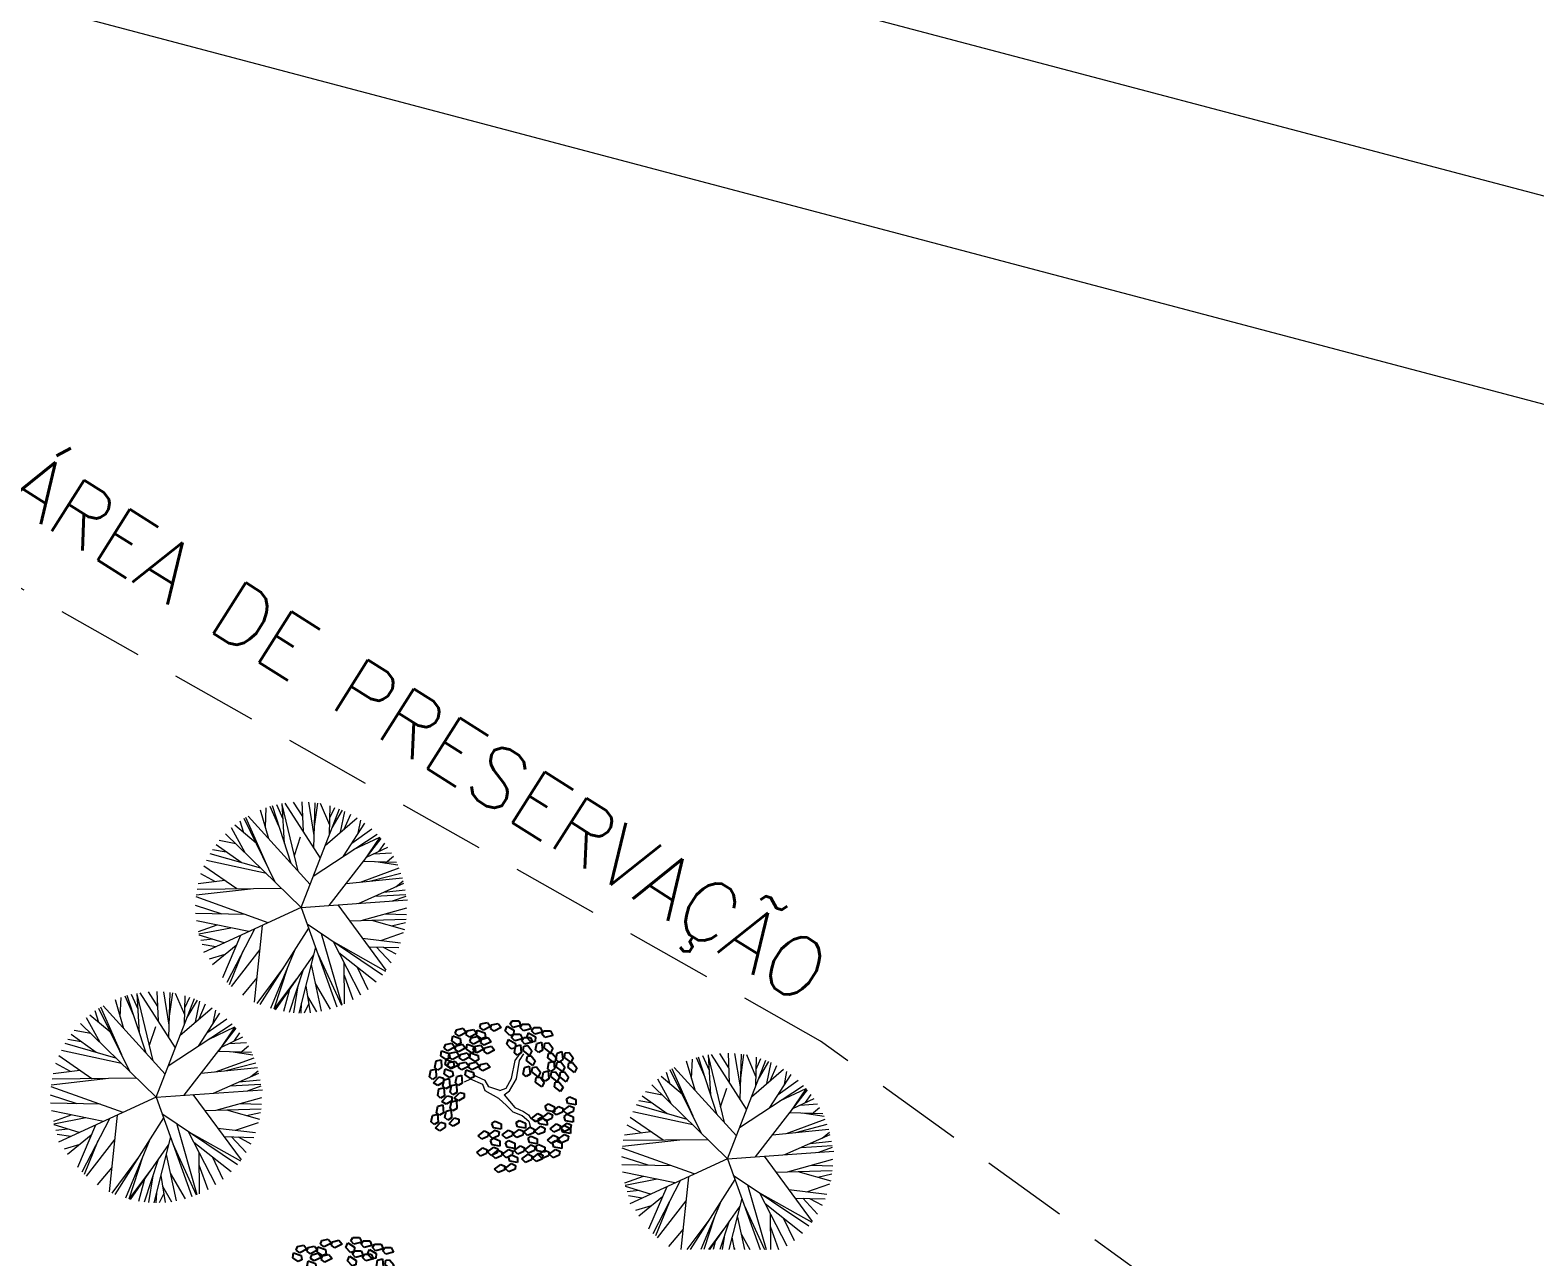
# Model space of a CAD drawing. Header units: millimetres. Extents: x 997 to 4249, y 599 to 1440.
# Drawn here: x 1728.8 to 1783.6, y 773.8 to 818.5 of the extents above; entities that cross this region are included whole.
import ezdxf

# ---------------------------------------------------------------- set-up
doc = ezdxf.new("R2010")
doc.units = ezdxf.units.MM
doc.linetypes.add('Continuo', pattern=[0])
doc.linetypes.add('DASHED', pattern=[19.05, 12.7, -6.35])
doc.layers.add('cercas existentes', color=18, linetype='Continuous')
doc.layers.add('taludes', color=9, linetype='Continuous')
doc.styles.add('1mm', font='romans.shx', dxfattribs={"height": 2})

# ---------------------------------------------------------------- blocks, each defined once
blk = doc.blocks.new('L', base_point=(1.368, 0.591))
at = {"linetype": 'Continuo'}
for p, q in [((1.275, 0.567), (1.306, 0.592)), ((1.281, 0.65), (1.312, 0.675)), ((1.294, 0.6), (1.281, 0.65)), ((1.322, 0.591), (1.294, 0.6)), ((1.306, 0.592), (1.336, 0.538)), ((1.312, 0.675), (1.342, 0.621)), ((1.342, 0.621), (1.322, 0.591)), ((1.288, 0.517), (1.275, 0.567)), ((1.317, 0.508), (1.288, 0.517)), ((1.336, 0.538), (1.317, 0.508)), ((1.337, 0.489), (1.356, 0.548)), ((1.376, 0.484), (1.337, 0.489)), ((1.356, 0.548), (1.391, 0.554)), ((1.404, 0.527), (1.376, 0.484)), ((1.391, 0.554), (1.404, 0.527))]:
    blk.add_line(p, q, dxfattribs=at)
blk = doc.blocks.new('gtfoods1')
at = {"layer": 'taludes', "lineweight": 5}
for p, q in [((-193.847, 165.66, -12.529), (-72.152, 133.489, 40.182)), ((-195.658, 158.554, -12.529), (-74.272, 126.465, 40.036))]:
    blk.add_line(p, q, dxfattribs=at)
at = {"layer": 'taludes', "lineweight": 5, "extrusion": (-0.01642, -0.01246, 0.999788)}
for p, q in [((-186.475, 128.864, 12.104), (-186.708, 129.395, 12.107)), ((-186.421, 127.982, 12.094), (-186.51, 129.436, 12.111)), ((-185.927, 126.971, 12.09), (-186.508, 129.401, 12.11)), ((-185.117, 127.451, 12.109), (-186.399, 129.455, 12.113)), ((-185.76, 128.959, 12.117), (-186.089, 129.489, 12.118)), ((-185.736, 128.418, 12.111), (-185.783, 129.499, 12.124)), ((-185.342, 128.272, 12.116), (-185.541, 129.489, 12.127)), ((-185.355, 127.824, 12.11), (-185.305, 129.464, 12.131)), ((-185.331, 128.601, 12.12), (-185.214, 129.451, 12.132)), ((-184.776, 128.652, 12.13), (-185.115, 129.434, 12.134)), ((-186.759, 126.569, 12.071), (-187.898, 128.889, 12.081)), ((-187.069, 127.201, 12.074), (-187.835, 128.929, 12.083)), ((-185.491, 126.491, 12.091), (-187.751, 128.979, 12.085)), ((-186.995, 128.147, 12.087), (-187.303, 129.201, 12.095)), ((-187.121, 128.579, 12.09), (-187.092, 129.282, 12.099)), ((-186.625, 128.612, 12.099), (-186.949, 129.329, 12.102)), ((-186.184, 127.254, 12.089), (-186.866, 129.354, 12.104)), ((-185.819, 125.651, 12.075), (-184.418, 129.242, 12.143)), ((-184.938, 127.91, 12.118), (-183.778, 128.912, 12.149)), ((-184.783, 128.307, 12.125), (-184.762, 129.35, 12.138)), ((-184.771, 128.911, 12.133), (-184.594, 129.298, 12.141)), ((-184.686, 128.555, 12.13), (-184.31, 129.19, 12.144)), ((-184.384, 128.388, 12.133), (-184.223, 129.152, 12.145)), ((-184.246, 128.508, 12.136), (-184.012, 129.048, 12.147)), ((-185.819, 125.651, 12.075), (-188.572, 128.339, 12.063)), ((-187.858, 127.641, 12.066), (-188.353, 128.546, 12.069)), ((-187.459, 127.993, 12.077), (-188.234, 128.646, 12.073)), ((-187.908, 128.372, 12.075), (-188.037, 128.795, 12.078)), ((-185.373, 126.794, 12.097), (-183.05, 128.322, 12.154)), ((-184.275, 127.517, 12.124), (-183.497, 128.718, 12.151)), ((-183.966, 127.994, 12.135), (-183.245, 128.51, 12.153)), ((-183.733, 128.353, 12.143), (-183.646, 128.826, 12.15)), ((-188.548, 127.671, 12.055), (-189.04, 127.756, 12.048)), ((-188.007, 127.287, 12.059), (-188.917, 127.933, 12.053)), ((-188.197, 127.972, 12.065), (-188.797, 128.087, 12.056)), ((-186.064, 127.546, 12.095), (-185.834, 128.225, 12.107)), ((-184.79, 125.724, 12.093), (-182.904, 128.162, 12.154)), ((-183.907, 127.759, 12.133), (-182.95, 128.214, 12.154)), ((-182.95, 128.214, 12.154), (-183.545, 127.333, 12.133)), ((-183.433, 127.478, 12.137), (-182.66, 127.847, 12.154)), ((-182.972, 127.698, 12.147), (-182.77, 127.998, 12.154)), ((-187.08, 126.883, 12.07), (-189.268, 127.356, 12.04)), ((-187.28, 127.077, 12.069), (-189.13, 127.61, 12.045)), ((-183.545, 127.333, 12.133), (-182.342, 127.299, 12.153)), ((-183.163, 127.607, 12.143), (-182.529, 127.646, 12.154)), ((-183.09, 127.32, 12.141), (-182.297, 127.2, 12.152)), ((-182.753, 127.269, 12.146), (-182.457, 127.522, 12.154)), ((-188.932, 126.588, 12.036), (-189.465, 126.879, 12.03)), ((-188.163, 126.326, 12.045), (-189.36, 127.155, 12.036)), ((-184.172, 126.523, 12.113), (-182.126, 126.729, 12.149)), ((-183.66, 126.574, 12.122), (-182.251, 127.089, 12.152)), ((-183.325, 126.608, 12.128), (-182.182, 126.906, 12.15)), ((-187.556, 126.332, 12.055), (-189.64, 126.097, 12.018)), ((-186.527, 126.342, 12.072), (-189.609, 126.311, 12.021)), ((-188.601, 126.629, 12.041), (-189.569, 126.509, 12.024)), ((-183.727, 125.8, 12.111), (-182.074, 126.533, 12.147)), ((-183.129, 126.065, 12.124), (-182.001, 126.127, 12.144)), ((-182.808, 126.208, 12.131), (-182.025, 126.288, 12.145)), ((-182.368, 126.403, 12.141), (-182.095, 126.619, 12.148)), ((-188.698, 125.412, 12.025), (-189.665, 125.721, 12.013)), ((-187.022, 125.096, 12.048), (-189.647, 126.036, 12.017)), ((-185.819, 125.651, 12.075), (-189.372, 124.011, 11.996)), ((-185.819, 125.651, 12.075), (-181.944, 125.926, 12.142)), ((-185.819, 125.651, 12.075), (-184.513, 122.032, 12.051)), ((-184.476, 125.747, 12.098), (-182.725, 123.364, 12.097)), ((-183.628, 125.179, 12.105), (-181.972, 125.636, 12.138)), ((-182.489, 125.888, 12.133), (-181.994, 126.067, 12.143)), ((-187.851, 125.393, 12.038), (-189.66, 125.434, 12.009)), ((-187.728, 124.77, 12.033), (-189.634, 125.16, 12.006)), ((-188.886, 125.007, 12.017), (-189.562, 124.763, 12.002)), ((-187.236, 124.997, 12.044), (-187.526, 122.204, 12.004)), ((-185.603, 125.055, 12.071), (-182.852, 123.202, 12.093)), ((-184.049, 125.166, 12.098), (-181.995, 125.229, 12.133)), ((-183.256, 125.19, 12.111), (-182.055, 124.851, 12.127)), ((-182.754, 125.42, 12.122), (-181.98, 125.392, 12.135)), ((-182.523, 124.983, 12.121), (-182.012, 125.097, 12.131)), ((-188.374, 124.902, 12.024), (-189.539, 124.674, 12.002)), ((-188.616, 124.361, 12.013), (-189.532, 124.645, 12.001)), ((-189.035, 124.491, 12.008), (-189.47, 124.442, 12)), ((-188.024, 124.634, 12.026), (-188.687, 123.088, 11.996)), ((-187.521, 124.866, 12.037), (-188.528, 122.92, 11.996)), ((-185.547, 124.897, 12.07), (-187.327, 122.113, 12.006)), ((-185.081, 124.703, 12.075), (-184.332, 122.103, 12.055)), ((-183.579, 124.527, 12.098), (-182.192, 124.366, 12.119)), ((-182.919, 124.45, 12.108), (-182.082, 124.735, 12.125)), ((-188.921, 124.22, 12.006), (-189.42, 124.298, 11.999)), ((-188.594, 123.933, 12.008), (-189.171, 123.764, 11.996)), ((-188.18, 124.269, 12.019), (-189.049, 123.563, 11.996)), ((-187.938, 124.059, 12.02), (-188.442, 122.838, 11.997)), ((-187.327, 124.12, 12.031), (-188.37, 122.773, 11.997)), ((-186.049, 124.112, 12.052), (-186.938, 121.971, 12.011)), ((-185.366, 123.926, 12.061), (-186.768, 121.923, 12.013)), ((-185.296, 124.203, 12.066), (-185.9, 121.805, 12.026)), ((-185.208, 123.958, 12.064), (-184.352, 122.094, 12.055)), ((-184.645, 124.409, 12.079), (-182.747, 123.334, 12.097)), ((-184.645, 124.409, 12.079), (-183.65, 122.473, 12.071)), ((-184.442, 124.015, 12.077), (-183.085, 122.944, 12.086)), ((-183.351, 124.216, 12.098), (-182.261, 124.187, 12.115)), ((-183.074, 124.209, 12.102), (-182.54, 123.637, 12.104)), ((-182.829, 124.202, 12.106), (-182.364, 123.958, 12.111)), ((-186.461, 123.467, 12.037), (-187.43, 122.158, 12.005)), ((-186.302, 123.501, 12.04), (-186.81, 121.943, 12.013)), ((-185.748, 123.38, 12.048), (-186.256, 121.829, 12.02)), ((-185.456, 123.567, 12.055), (-185.088, 121.874, 12.04)), ((-184.256, 123.653, 12.076), (-184.253, 122.137, 12.057)), ((-183.782, 123.494, 12.082), (-183.388, 122.668, 12.078)), ((-187.434, 123.091, 12.017), (-187.959, 122.455, 12)), ((-185.983, 123.045, 12.04), (-186.81, 121.943, 12.013)), ((-185.308, 122.885, 12.049), (-184.763, 121.951, 12.046)), ((-184.255, 123.189, 12.07), (-183.936, 122.296, 12.064)), ((-192.278, 121.233, 12.087), (-192.585, 122.287, 12.095)), ((-192.404, 121.665, 12.09), (-192.374, 122.368, 12.099)), ((-191.908, 121.698, 12.099), (-192.232, 122.415, 12.102)), ((-191.467, 120.341, 12.089), (-192.149, 122.44, 12.104)), ((-191.758, 121.95, 12.104), (-191.991, 122.481, 12.107)), ((-191.703, 121.069, 12.094), (-191.793, 122.522, 12.111)), ((-191.21, 120.058, 12.09), (-191.791, 122.487, 12.11)), ((-190.399, 120.537, 12.109), (-191.682, 122.541, 12.113)), ((-191.042, 122.045, 12.117), (-191.372, 122.575, 12.118)), ((-191.101, 118.738, 12.075), (-189.701, 122.329, 12.143)), ((-191.019, 121.504, 12.111), (-191.066, 122.585, 12.124)), ((-190.624, 121.358, 12.116), (-190.824, 122.575, 12.127)), ((-190.638, 120.91, 12.11), (-190.588, 122.55, 12.131)), ((-190.614, 121.687, 12.12), (-190.497, 122.537, 12.132)), ((-190.059, 121.739, 12.13), (-190.398, 122.52, 12.134)), ((-190.066, 121.393, 12.125), (-190.045, 122.437, 12.138)), ((-190.054, 121.997, 12.133), (-189.877, 122.385, 12.141)), ((-189.969, 121.641, 12.13), (-189.593, 122.276, 12.144)), ((-186.246, 122.668, 12.031), (-186.459, 121.858, 12.017)), ((-185.94, 122.794, 12.037), (-186.094, 121.814, 12.023)), ((-185.651, 122.796, 12.042), (-185.486, 121.818, 12.033)), ((-185.585, 122.407, 12.038), (-185.254, 121.846, 12.037)), ((-192.741, 121.08, 12.077), (-193.517, 121.732, 12.073)), ((-193.191, 121.458, 12.075), (-193.32, 121.881, 12.078)), ((-192.042, 119.656, 12.071), (-193.181, 121.975, 12.081)), ((-192.352, 120.287, 12.074), (-193.117, 122.015, 12.083)), ((-190.774, 119.578, 12.091), (-193.034, 122.065, 12.085)), ((-190.22, 120.996, 12.118), (-189.061, 121.999, 12.149)), ((-189.667, 121.475, 12.133), (-189.506, 122.238, 12.145)), ((-189.558, 120.603, 12.124), (-188.779, 121.805, 12.151)), ((-189.528, 121.594, 12.136), (-189.295, 122.134, 12.147)), ((-189.016, 121.439, 12.143), (-188.929, 121.912, 12.15)), ((-185.81, 122.165, 12.032), (-185.823, 121.804, 12.027)), ((-185.542, 122.148, 12.036), (-185.703, 121.806, 12.029)), ((-193.48, 121.059, 12.065), (-194.08, 121.173, 12.056)), ((-191.101, 118.738, 12.075), (-193.855, 121.425, 12.063)), ((-193.14, 120.728, 12.066), (-193.636, 121.632, 12.069)), ((-191.347, 120.633, 12.095), (-191.116, 121.311, 12.107)), ((-190.656, 119.88, 12.097), (-188.333, 121.409, 12.154)), ((-190.073, 118.811, 12.093), (-188.187, 121.248, 12.154)), ((-189.249, 121.08, 12.135), (-188.528, 121.597, 12.153)), ((-189.19, 120.845, 12.133), (-188.233, 121.3, 12.154)), ((-188.233, 121.3, 12.154), (-188.828, 120.419, 12.133)), ((-192.563, 120.164, 12.069), (-194.413, 120.697, 12.045)), ((-193.831, 120.757, 12.055), (-194.322, 120.842, 12.048)), ((-193.289, 120.373, 12.059), (-194.199, 121.019, 12.053)), ((-188.716, 120.564, 12.137), (-187.943, 120.934, 12.154)), ((-188.446, 120.693, 12.143), (-187.812, 120.732, 12.154)), ((-188.255, 120.784, 12.147), (-188.053, 121.084, 12.154)), ((-193.446, 119.412, 12.045), (-194.643, 120.241, 12.036)), ((-192.363, 119.969, 12.07), (-194.551, 120.442, 12.04)), ((-188.942, 119.661, 12.122), (-187.533, 120.175, 12.152)), ((-188.828, 120.419, 12.133), (-187.625, 120.385, 12.153)), ((-188.373, 120.406, 12.141), (-187.58, 120.286, 12.152)), ((-188.036, 120.355, 12.146), (-187.74, 120.608, 12.154)), ((-171.591, 119.424, 12.09), (-171.562, 120.128, 12.099)), ((-171.095, 119.458, 12.099), (-171.419, 120.175, 12.102)), ((-170.654, 118.1, 12.089), (-171.336, 120.199, 12.104)), ((-170.945, 119.709, 12.104), (-171.178, 120.24, 12.107)), ((-170.891, 118.828, 12.094), (-170.98, 120.282, 12.111)), ((-170.397, 117.817, 12.09), (-170.978, 120.247, 12.11)), ((-169.587, 118.297, 12.109), (-170.869, 120.3, 12.113)), ((-170.23, 119.804, 12.117), (-170.559, 120.335, 12.118)), ((-170.289, 116.497, 12.075), (-168.888, 120.088, 12.143)), ((-170.206, 119.264, 12.111), (-170.253, 120.344, 12.124)), ((-169.812, 119.118, 12.116), (-170.011, 120.334, 12.127)), ((-169.825, 118.67, 12.11), (-169.775, 120.31, 12.131)), ((-169.801, 119.447, 12.12), (-169.684, 120.296, 12.132)), ((-169.246, 119.498, 12.13), (-169.585, 120.279, 12.134)), ((-169.253, 119.153, 12.125), (-169.232, 120.196, 12.138)), ((-169.241, 119.756, 12.133), (-169.064, 120.144, 12.141)), ((-193.884, 119.715, 12.041), (-194.852, 119.595, 12.024)), ((-194.215, 119.674, 12.036), (-194.748, 119.965, 12.03)), ((-189.455, 119.609, 12.113), (-187.408, 119.815, 12.149)), ((-189.009, 118.886, 12.111), (-187.357, 119.619, 12.147)), ((-188.607, 119.694, 12.128), (-187.465, 119.992, 12.15)), ((-187.651, 119.489, 12.141), (-187.378, 119.705, 12.148)), ((-172.378, 119.218, 12.075), (-172.507, 119.641, 12.078)), ((-171.229, 117.415, 12.071), (-172.368, 119.734, 12.081)), ((-171.539, 118.047, 12.074), (-172.305, 119.774, 12.083)), ((-169.961, 117.337, 12.091), (-172.221, 119.824, 12.085)), ((-171.465, 118.993, 12.087), (-171.772, 120.047, 12.095)), ((-169.408, 118.756, 12.118), (-168.248, 119.758, 12.149)), ((-169.156, 119.4, 12.13), (-168.78, 120.036, 12.144)), ((-168.854, 119.234, 12.133), (-168.693, 119.997, 12.145)), ((-168.745, 118.362, 12.124), (-167.966, 119.564, 12.151)), ((-168.715, 119.354, 12.136), (-168.482, 119.893, 12.147)), ((-168.203, 119.198, 12.143), (-168.116, 119.672, 12.15)), ((-192.305, 118.182, 12.048), (-194.929, 119.122, 12.017)), ((-192.839, 119.418, 12.055), (-194.923, 119.183, 12.018)), ((-191.809, 119.429, 12.072), (-194.892, 119.397, 12.021)), ((-191.101, 118.738, 12.075), (-187.227, 119.013, 12.142)), ((-188.412, 119.151, 12.124), (-187.284, 119.214, 12.144)), ((-188.09, 119.294, 12.131), (-187.308, 119.374, 12.145)), ((-187.772, 118.974, 12.133), (-187.277, 119.153, 12.143)), ((-170.289, 116.497, 12.075), (-173.042, 119.184, 12.063)), ((-172.328, 118.487, 12.066), (-172.823, 119.392, 12.069)), ((-171.929, 118.839, 12.077), (-172.704, 119.492, 12.073)), ((-170.534, 118.392, 12.095), (-170.304, 119.07, 12.107)), ((-169.843, 117.64, 12.097), (-167.52, 119.168, 12.154)), ((-169.26, 116.57, 12.093), (-167.374, 119.007, 12.154)), ((-168.436, 118.84, 12.135), (-167.715, 119.356, 12.153)), ((-168.377, 118.605, 12.133), (-167.42, 119.06, 12.154)), ((-167.42, 119.06, 12.154), (-168.015, 118.179, 12.133)), ((-193.981, 118.498, 12.025), (-194.948, 118.808, 12.013)), ((-193.134, 118.479, 12.038), (-194.942, 118.52, 12.009)), ((-191.101, 118.738, 12.075), (-194.655, 117.098, 11.996)), ((-191.101, 118.738, 12.075), (-189.796, 115.118, 12.051)), ((-189.759, 118.833, 12.098), (-188.007, 116.451, 12.097)), ((-188.91, 118.265, 12.105), (-187.254, 118.722, 12.138)), ((-188.037, 118.506, 12.122), (-187.263, 118.479, 12.135)), ((-171.75, 117.923, 12.069), (-173.6, 118.456, 12.045)), ((-173.018, 118.517, 12.055), (-173.509, 118.602, 12.048)), ((-172.476, 118.133, 12.059), (-173.387, 118.779, 12.053)), ((-172.667, 118.818, 12.065), (-173.267, 118.933, 12.056)), ((-167.903, 118.323, 12.137), (-167.13, 118.693, 12.154)), ((-167.633, 118.452, 12.143), (-166.999, 118.492, 12.154)), ((-167.442, 118.544, 12.147), (-167.24, 118.843, 12.154)), ((-193.011, 117.856, 12.033), (-194.917, 118.246, 12.006)), ((-194.169, 118.093, 12.017), (-194.844, 117.849, 12.002)), ((-193.657, 117.988, 12.024), (-194.822, 117.76, 12.002)), ((-192.804, 117.952, 12.037), (-193.81, 116.006, 11.996)), ((-192.519, 118.084, 12.044), (-192.809, 115.29, 12.004)), ((-190.829, 117.984, 12.07), (-192.61, 115.199, 12.006)), ((-190.886, 118.141, 12.071), (-188.134, 116.288, 12.093)), ((-189.332, 118.252, 12.098), (-187.278, 118.315, 12.133)), ((-188.538, 118.276, 12.111), (-187.338, 117.937, 12.127)), ((-187.805, 118.069, 12.121), (-187.294, 118.183, 12.131)), ((-172.633, 117.171, 12.045), (-173.83, 118, 12.036)), ((-171.55, 117.728, 12.07), (-173.738, 118.201, 12.04)), ((-168.13, 117.42, 12.122), (-166.721, 117.935, 12.152)), ((-168.015, 118.179, 12.133), (-166.812, 118.144, 12.153)), ((-167.56, 118.166, 12.141), (-166.767, 118.046, 12.152)), ((-167.223, 118.115, 12.146), (-166.927, 118.368, 12.154)), ((-193.899, 117.447, 12.013), (-194.814, 117.731, 12.001)), ((-194.318, 117.577, 12.008), (-194.753, 117.528, 12)), ((-194.203, 117.306, 12.006), (-194.702, 117.384, 11.999)), ((-193.463, 117.355, 12.019), (-194.332, 116.649, 11.996)), ((-193.307, 117.72, 12.026), (-193.969, 116.174, 11.996)), ((-190.363, 117.789, 12.075), (-189.615, 115.189, 12.055)), ((-189.928, 117.495, 12.079), (-188.03, 116.42, 12.097)), ((-189.928, 117.495, 12.079), (-188.933, 115.559, 12.071)), ((-188.862, 117.613, 12.098), (-187.475, 117.452, 12.119)), ((-188.202, 117.536, 12.108), (-187.365, 117.821, 12.125)), ((-173.071, 117.475, 12.041), (-174.039, 117.355, 12.024)), ((-173.402, 117.434, 12.036), (-173.935, 117.725, 12.03)), ((-168.642, 117.369, 12.113), (-166.596, 117.574, 12.149)), ((-168.196, 116.646, 12.111), (-166.544, 117.379, 12.147)), ((-167.795, 117.454, 12.128), (-166.652, 117.751, 12.15)), ((-166.838, 117.249, 12.141), (-166.565, 117.465, 12.148)), ((-193.876, 117.019, 12.008), (-194.454, 116.851, 11.996)), ((-193.221, 117.146, 12.02), (-193.725, 115.924, 11.997)), ((-192.61, 117.206, 12.031), (-193.653, 115.859, 11.997)), ((-191.332, 117.198, 12.052), (-192.22, 115.057, 12.011)), ((-190.649, 117.012, 12.061), (-192.051, 115.009, 12.013)), ((-190.579, 117.289, 12.066), (-191.183, 114.891, 12.026)), ((-190.491, 117.044, 12.064), (-189.635, 115.18, 12.055)), ((-189.725, 117.101, 12.077), (-188.368, 116.03, 12.086)), ((-188.634, 117.303, 12.098), (-187.543, 117.274, 12.115)), ((-188.357, 117.295, 12.102), (-187.823, 116.723, 12.104)), ((-188.112, 117.289, 12.106), (-187.647, 117.044, 12.111)), ((-171.492, 115.942, 12.048), (-174.116, 116.882, 12.017)), ((-172.026, 117.178, 12.055), (-174.11, 116.943, 12.018)), ((-170.997, 117.188, 12.072), (-174.079, 117.156, 12.021)), ((-167.599, 116.911, 12.124), (-166.471, 116.973, 12.144)), ((-167.277, 117.053, 12.131), (-166.495, 117.134, 12.145)), ((-166.959, 116.733, 12.133), (-166.464, 116.913, 12.143)), ((-191.744, 116.553, 12.037), (-192.713, 115.244, 12.005)), ((-191.585, 116.587, 12.04), (-192.093, 115.029, 12.013)), ((-191.031, 116.466, 12.048), (-191.539, 114.915, 12.02)), ((-190.739, 116.654, 12.055), (-190.37, 114.96, 12.04)), ((-189.539, 116.739, 12.076), (-189.536, 115.223, 12.057)), ((-189.538, 116.276, 12.07), (-189.218, 115.382, 12.064)), ((-189.064, 116.58, 12.082), (-188.671, 115.755, 12.078)), ((-173.168, 116.258, 12.025), (-174.135, 116.567, 12.013)), ((-172.321, 116.239, 12.038), (-174.129, 116.279, 12.009)), ((-170.289, 116.497, 12.075), (-173.842, 114.857, 11.996)), ((-170.289, 116.497, 12.075), (-166.414, 116.772, 12.142)), ((-170.289, 116.497, 12.075), (-169.097, 113.193, 12.053)), ((-168.946, 116.592, 12.098), (-167.195, 114.21, 12.097)), ((-168.097, 116.024, 12.105), (-166.442, 116.481, 12.138)), ((-167.224, 116.265, 12.122), (-166.45, 116.238, 12.135)), ((-192.717, 116.177, 12.017), (-193.242, 115.541, 12)), ((-191.265, 116.132, 12.04), (-192.093, 115.029, 12.013)), ((-191.529, 115.755, 12.031), (-191.742, 114.944, 12.017)), ((-191.223, 115.88, 12.037), (-191.377, 114.9, 12.023)), ((-190.934, 115.882, 12.042), (-190.769, 114.905, 12.033)), ((-190.591, 115.972, 12.049), (-190.046, 115.038, 12.046)), ((-172.198, 115.616, 12.033), (-174.104, 116.005, 12.006)), ((-173.356, 115.853, 12.017), (-174.032, 115.609, 12.002)), ((-172.844, 115.748, 12.024), (-174.009, 115.52, 12.002)), ((-171.991, 115.711, 12.037), (-172.998, 113.766, 11.996)), ((-171.706, 115.843, 12.044), (-171.981, 113.193, 12.006)), ((-170.017, 115.743, 12.07), (-171.647, 113.193, 12.012)), ((-170.073, 115.9, 12.071), (-167.321, 114.048, 12.093)), ((-168.519, 116.011, 12.098), (-166.465, 116.074, 12.133)), ((-167.726, 116.036, 12.111), (-166.525, 115.697, 12.127)), ((-166.993, 115.829, 12.121), (-166.482, 115.942, 12.131)), ((-191.092, 115.251, 12.032), (-191.105, 114.89, 12.027)), ((-190.824, 115.234, 12.036), (-190.986, 114.892, 12.029)), ((-190.868, 115.494, 12.038), (-190.536, 114.932, 12.037)), ((-173.086, 115.206, 12.013), (-174.002, 115.491, 12.001)), ((-173.505, 115.337, 12.008), (-173.94, 115.288, 12)), ((-173.391, 115.066, 12.006), (-173.89, 115.144, 11.999)), ((-172.494, 115.479, 12.026), (-173.157, 113.933, 11.996)), ((-169.551, 115.548, 12.075), (-168.873, 113.193, 12.057)), ((-169.115, 115.255, 12.079), (-167.217, 114.18, 12.097)), ((-169.115, 115.255, 12.079), (-168.12, 113.319, 12.071)), ((-168.049, 115.373, 12.098), (-166.662, 115.212, 12.119)), ((-167.389, 115.296, 12.108), (-166.552, 115.581, 12.125)), ((-173.064, 114.779, 12.008), (-173.641, 114.61, 11.996)), ((-172.65, 115.115, 12.019), (-173.519, 114.409, 11.996)), ((-172.408, 114.905, 12.02), (-172.912, 113.683, 11.997)), ((-171.797, 114.966, 12.031), (-172.84, 113.618, 11.997)), ((-170.519, 114.958, 12.052), (-171.251, 113.193, 12.018)), ((-169.836, 114.772, 12.061), (-170.941, 113.193, 12.023)), ((-169.766, 115.049, 12.066), (-170.234, 113.193, 12.035)), ((-169.678, 114.804, 12.064), (-168.938, 113.193, 12.056)), ((-168.912, 114.861, 12.077), (-167.555, 113.79, 12.086)), ((-167.821, 115.062, 12.098), (-166.731, 115.033, 12.115)), ((-167.544, 115.055, 12.102), (-167.01, 114.483, 12.104)), ((-167.299, 115.048, 12.106), (-166.834, 114.803, 12.111)), ((-170.931, 114.313, 12.037), (-171.76, 113.193, 12.01)), ((-170.772, 114.347, 12.04), (-171.148, 113.193, 12.02)), ((-170.218, 114.225, 12.048), (-170.557, 113.193, 12.029)), ((-169.926, 114.413, 12.055), (-169.661, 113.193, 12.044)), ((-168.726, 114.498, 12.076), (-168.723, 113.193, 12.06)), ((-168.725, 114.035, 12.07), (-168.424, 113.193, 12.064)), ((-168.252, 114.34, 12.082), (-167.858, 113.514, 12.078)), ((-171.904, 113.937, 12.017), (-172.429, 113.301, 12)), ((-170.452, 113.891, 12.04), (-170.976, 113.193, 12.023)), ((-170.716, 113.514, 12.031), (-170.801, 113.193, 12.025)), ((-170.41, 113.639, 12.037), (-170.48, 113.193, 12.031)), ((-170.121, 113.641, 12.042), (-170.045, 113.193, 12.038)), ((-169.778, 113.731, 12.049), (-169.464, 113.193, 12.047)), ((-170.055, 113.253, 12.038), (-170.02, 113.193, 12.038))]:
    blk.add_line(p, q, dxfattribs=at)
at = {"layer": 'taludes', "linetype": 'Continuo', "lineweight": 5, "extrusion": (-0.012368, -0.016489, 0.999788)}
for p, q in [((-178.154, 119.424, 12.084), (-178.017, 120.081, 12.097)), ((-178.017, 120.081, 12.097), (-177.836, 120.332, 12.103)), ((-177.966, 119.405, 12.086), (-177.859, 120.076, 12.099)), ((-177.859, 120.076, 12.099), (-177.706, 120.315, 12.104)), ((-179.11, 119.347, 12.071), (-179.567, 119.55, 12.069)), ((-179.644, 119.39, 12.065), (-179.879, 119.29, 12.061)), ((-179.202, 119.201, 12.068), (-179.644, 119.39, 12.065)), ((-179.108, 118.969, 12.065), (-179.202, 119.201, 12.068)), ((-178.973, 119.113, 12.069), (-179.11, 119.347, 12.071)), ((-178.61, 118.696, 12.067), (-179.108, 118.969, 12.065)), ((-178.573, 118.979, 12.072), (-178.973, 119.113, 12.069)), ((-178.573, 118.979, 12.072), (-178.353, 119.066, 12.076)), ((-178.418, 118.825, 12.071), (-178.226, 118.968, 12.076)), ((-178.353, 119.066, 12.076), (-178.154, 119.424, 12.084)), ((-178.226, 118.968, 12.076), (-177.966, 119.405, 12.086)), ((-178.61, 118.696, 12.067), (-178.329, 118.431, 12.066)), ((-178.418, 118.825, 12.071), (-178.028, 118.368, 12.068)), ((-178.329, 118.431, 12.066), (-178.105, 118.208, 12.065)), ((-178.105, 118.208, 12.065), (-177.762, 118.076, 12.067)), ((-178.028, 118.368, 12.068), (-177.714, 118.223, 12.07)), ((-177.762, 118.076, 12.067), (-177.523, 117.866, 12.066)), ((-177.714, 118.223, 12.07), (-177.53, 118.095, 12.07)), ((-177.53, 118.095, 12.07), (-177.448, 117.958, 12.069)), ((-177.448, 117.958, 12.069), (-177.291, 117.899, 12.07)), ((-177.523, 117.866, 12.066), (-177.458, 117.634, 12.063))]:
    blk.add_line(p, q, dxfattribs=at)
at = {"layer": 'taludes', "linetype": 'DASHED', "lineweight": 5, "ltscale": 0.25}
blk.add_lwpolyline([(0, 0), (-166.893, 120.779), (-198.481, 138.664), (-206.292, 144.271), (-240.409, 161.989), (-250.491, 162.784), (-255.881, 164.617), (-262.783, 165.519), (-267.413, 167.477), (-278.409, 170.104), (-300.406, 173.297), (-310.753, 169.861), (-320.828, 172.706), (-341.375, 180.171)], dxfattribs=at)
at = {"layer": 'taludes', "linetype": 'Continuo', "lineweight": 5, "extrusion": (-0.012368, -0.016489, 0.999788)}
for p, xscale, yscale, zscale, rotation in [((-216.34, -11.002, 12.316), 4.693247905292083, 4.693247905292083, 4.693247905292083, 305.0710582407918), ((-215.758, -10.296, 12.316), 4.693247905292083, 4.693247905292083, 4.693247905292083, 305.0710582407918), ((-214.953, -9.632, 12.316), 4.693247904986873, 4.693247904986873, 4.693247904986873, 292.8731664010561), ((-214.178, -9.352, 12.316), 4.693247904986873, 4.693247904986873, 4.693247904986873, 292.8731664010561), ((-216.342, -11.679, 12.316), 4.693247905292083, 4.693247905292083, 4.693247905292083, 305.0710582407918), ((-215.74, -10.926, 12.316), 4.693247905292083, 4.693247905292083, 4.693247905292083, 305.0710582407918), ((-215.455, -11.105, 12.316), 4.693247905292083, 4.693247905292083, 4.693247905292083, 305.0710582407918), ((-214.615, -9.988, 12.316), 4.693247904986873, 4.693247904986873, 4.693247904986873, 292.8731664010561), ((-214.307, -10.3, 12.316), 4.693247905158423, 4.693247905158423, 4.693247905158423, 240.0875733262941), ((-213.75, -9.76, 12.316), 4.693247905158423, 4.693247905158423, 4.693247905158423, 240.0875733262941), ((-216.301, -12.441, 12.316), 4.693247905007419, 4.693247905007419, 4.693247905007419, 11.23182489907098), ((-215.851, -12.126, 12.316), 4.693247905292083, 4.693247905292083, 4.693247905292083, 305.0710582407918), ((-216.022, -11.833, 12.316), 4.693247905292083, 4.693247905292083, 4.693247905292083, 305.0710582407918), ((-212.984, -10.047, 12.316), 4.693247905158423, 4.693247905158423, 4.693247905158423, 240.0875733262941), ((-212.949, -9.593, 12.316), 4.693247905158423, 4.693247905158423, 4.693247905158423, 240.0875733262941), ((-215.364, -12.443, 12.316), 4.693247905007419, 4.693247905007419, 4.693247905007419, 11.23182489907098), ((-215.217, -11.696, 12.316), 4.693247905292083, 4.693247905292083, 4.693247905292083, 305.0710582407918), ((-213.582, -10.73, 12.316), 4.693247905158423, 4.693247905158423, 4.693247905158423, 240.0875733262941), ((-212.928, -10.453, 12.316), 4.693247905158423, 4.693247905158423, 4.693247905158423, 240.0875733262941), ((-215.653, -12.811, 12.316), 4.693247905007419, 4.693247905007419, 4.693247905007419, 11.23182489907098), ((-215.26, -13.722, 12.316), 4.693247905007419, 4.693247905007419, 4.693247905007419, 11.23182489907098), ((-214.959, -13.296, 12.316), 4.693247905007419, 4.693247905007419, 4.693247905007419, 11.23182489907098), ((-212.63, -11.381, 12.316), 4.693247904105663, 4.693247904105663, 4.693247904105663, 135.1959007807611), ((-212.166, -10.709, 12.316), 4.693247904105663, 4.693247904105663, 4.693247904105663, 135.1959007807611), ((-213.808, -13.049, 12.316), 4.693247904105663, 4.693247904105663, 4.693247904105663, 135.1959007807611), ((-213.118, -12.498, 12.316), 4.693247904105663, 4.693247904105663, 4.693247904105663, 135.1959007807611), ((-212.556, -11.939, 12.316), 4.693247904105663, 4.693247904105663, 4.693247904105663, 135.1959007807611), ((-211.861, -11.269, 12.316), 4.693247904105663, 4.693247904105663, 4.693247904105663, 135.1959007807611), ((-212.433, -12.693, 12.316), 4.693247904105663, 4.693247904105663, 4.693247904105663, 135.1959007807611), ((-211.692, -11.661, 12.316), 4.693247904105663, 4.693247904105663, 4.693247904105663, 135.1959007807611), ((-213.476, -13.573, 12.316), 4.693247904105663, 4.693247904105663, 4.693247904105663, 135.1959007807611), ((-212.987, -13.313, 12.316), 4.693247904105663, 4.693247904105663, 4.693247904105663, 135.1959007807611), ((-212.026, -12.77, 12.316), 4.693247904105663, 4.693247904105663, 4.693247904105663, 135.1959007807611), ((-211.622, -12.288, 12.316), 4.693247904105663, 4.693247904105663, 4.693247904105663, 135.1959007807611), ((-212.598, -13.666, 12.316), 4.693247904105663, 4.693247904105663, 4.693247904105663, 135.1959007807611), ((-215.659, -20.091, 12.518), 4.693247905292083, 4.693247905292083, 4.693247905292083, 305.0710582407918), ((-214.854, -19.427, 12.518), 4.693247904986873, 4.693247904986873, 4.693247904986873, 292.8731664010561), ((-214.079, -19.147, 12.518), 4.693247904986873, 4.693247904986873, 4.693247904986873, 292.8731664010561), ((-216.242, -20.797, 12.518), 4.693247905292083, 4.693247905292083, 4.693247905292083, 305.0710582407918), ((-215.641, -20.721, 12.518), 4.693247905292083, 4.693247905292083, 4.693247905292083, 305.0710582407918), ((-214.516, -19.783, 12.518), 4.693247904986873, 4.693247904986873, 4.693247904986873, 292.8731664010561), ((-213.651, -19.555, 12.518), 4.693247905158423, 4.693247905158423, 4.693247905158423, 240.0875733262941)]:
    blk.add_blockref('L', p, dxfattribs=dict(at, xscale=xscale, yscale=yscale, zscale=zscale, rotation=rotation))
at = {"layer": 'taludes', "lineweight": 5, "style": '1mm'}
blk.add_text('LIMITE DA ÁREA DE PRESERVAÇÃO', height=2.19707, rotation=327.6798, dxfattribs=at).set_placement((-209.621, 148.673))

msp = doc.modelspace()

# ---------------------------------------------------------------- block references
at = {"layer": 'cercas existentes', "color": 1}
msp.add_blockref('gtfoods1', (1924.454, 660.921), dxfattribs=at)

doc.saveas('drawing.dxf')
